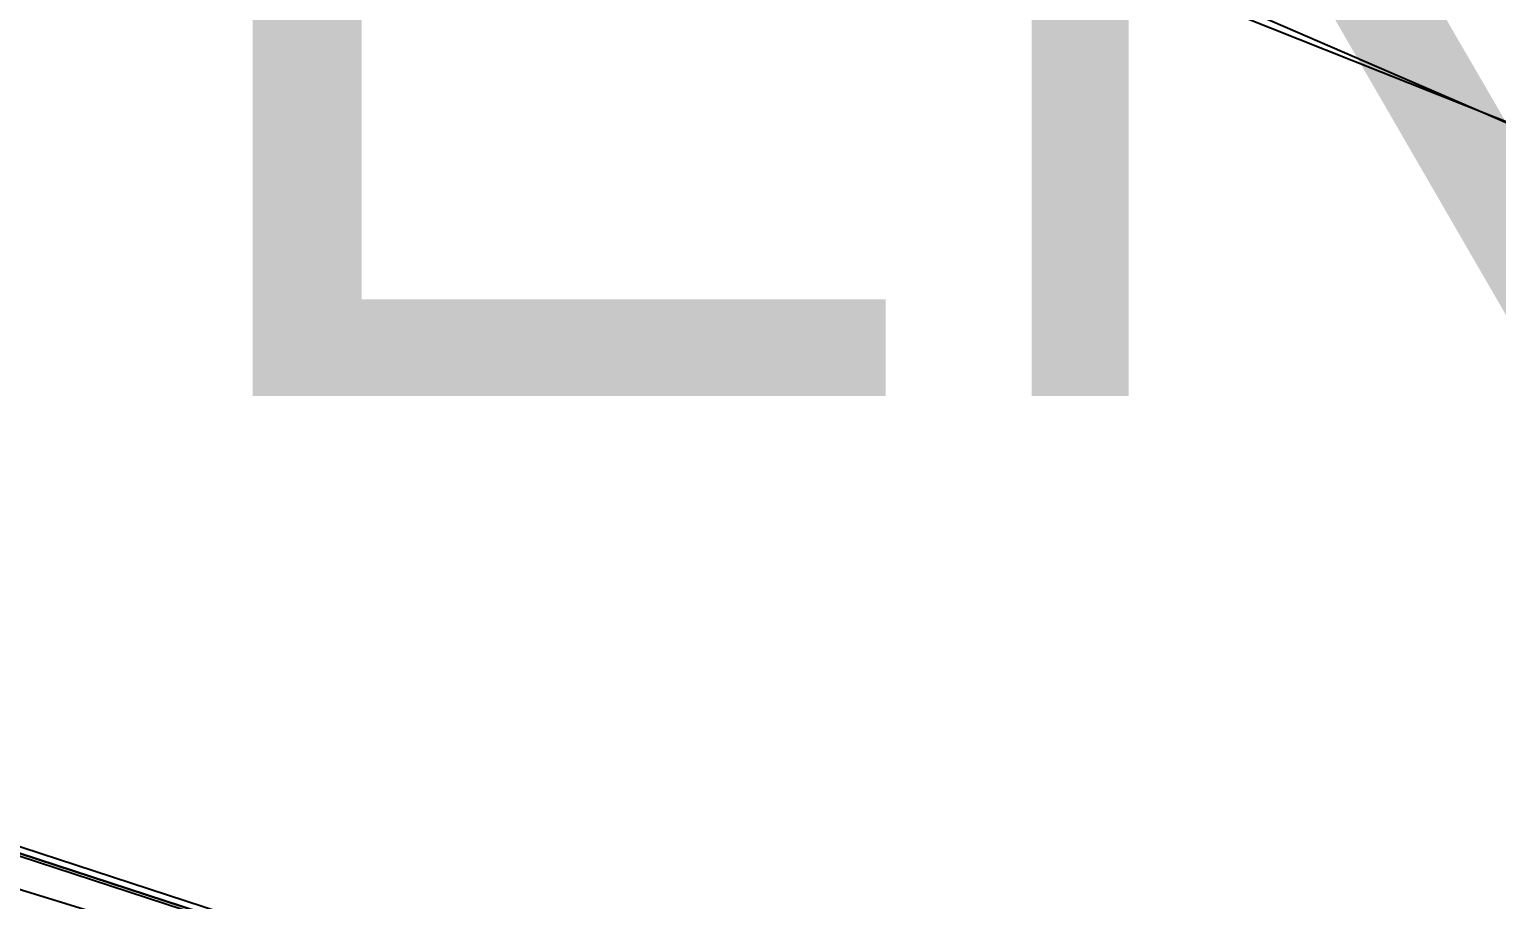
# Model space of a CAD drawing. Header units: feet. Extents: x -84 to 198, y -22 to 181.
# Drawn here: x 120.33 to 127.37, y 148.83 to 153 of the extents above; entities that cross this region are included whole.
import ezdxf
from ezdxf.enums import TextEntityAlignment as Align

# ---------------------------------------------------------------- set-up
doc = ezdxf.new("R2010")
doc.units = ezdxf.units.FT
for name, color, linetype in [('A-AREA-COMUN', 252, 'CONTINUOUS'), ('A-AREA-UNIDAD', 30, 'CONTINUOUS'), ('A-LINEA', 7, 'CONTINUOUS'), ('A-TEXTO-PDF', 3, 'CONTINUOUS')]:
    doc.layers.add(name, color=color, linetype=linetype)

msp = doc.modelspace()

# ---------------------------------------------------------------- linework, layer by layer
at = {"layer": 'A-AREA-COMUN'}
for points in [[(133.888, 150.7733), (131.12, 151.4133), (130.048, 151.4133), (124.512, 153.8133), (119.552, 155.5733), (114.928, 156.9422), (109.568, 158.1689), (103.76, 159.1289), (97.6, 159.7333), (90.24, 159.8933), (85.2, 159.6622), (78.48, 158.8978), (72.832, 157.8489), (66.848, 156.3378), (60.88, 154.3822), (56, 152.4089)], [(92.64, 127.5733), (96.768, 144.9422), (90.56, 146.3822), (90.432, 147.5733), (90.72, 148.7289), (87.12, 149.6178), (87.12, 150.5778), (87.76, 153.1733), (87.36, 153.2089), (87.36, 153.9733), (83.648, 153.9733), (83.232, 159.3778), (88.608, 159.7689), (95.328, 159.7689), (101.84, 159.2889), (108.128, 158.3822), (115.968, 156.5689), (123.872, 153.9733), (128.288, 152.2133), (134.048, 149.3333)]]:
    msp.add_lwpolyline(points, dxfattribs=at)
at = {"layer": 'A-AREA-UNIDAD'}
msp.add_lwpolyline([(134, 143.5378), (130.912, 144.9422), (130.4, 144.9422), (130.208, 145.2622), (127.168, 146.4889), (126.672, 146.4889), (126.64, 146.7022), (123.52, 147.8578), (122.88, 147.8933), (122.848, 148.0889), (115.808, 150.2578), (115.2, 150.2578), (115.168, 150.4178), (111.328, 151.2178), (111.28, 151.3778), (104, 152.7289), (99.072, 153.3689), (92.192, 153.9022), (87.92, 153.9733)], dxfattribs=at)
at = {"layer": 'A-LINEA'}
for points in [[(123.1733, 148.1378), (119.4267, 149.3644), (119.4133, 149.3644), (119.4133, 149.3511), (119.4133, 149.3378), (123.16, 148.1111), (123.16, 148.1244), (123.1733, 148.1378)], [(123.1733, 148.1378), (119.4267, 149.3644), (119.4133, 149.3644), (119.4133, 149.3511), (119.4133, 149.3378), (123.16, 148.1111), (123.16, 148.1244), (123.1733, 148.1378)], [(123.16, 148.1111), (119.4133, 149.3378), (119.4133, 149.3244), (123.16, 148.0978), (123.16, 148.1111)], [(123.16, 148.1111), (119.4133, 149.3378), (119.4133, 149.3244), (123.16, 148.0978), (123.16, 148.1111)]]:
    msp.add_lwpolyline(points, dxfattribs=at)

# ---------------------------------------------------------------- texts
at = {"layer": 'A-TEXTO-PDF'}
msp.add_text('ENCROACHMENT', height=4.186, dxfattribs=at).set_placement((144.8906, 151.2455), align=Align.CENTER)

doc.saveas('drawing.dxf')
